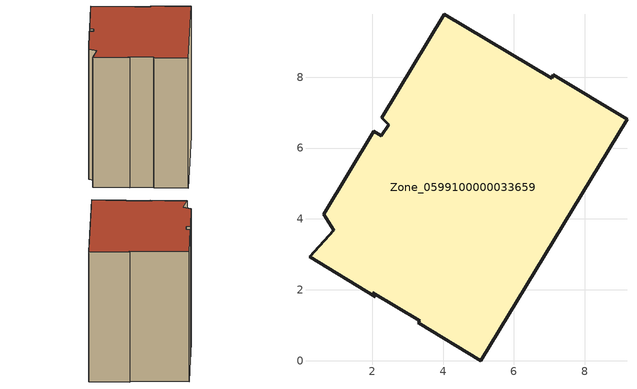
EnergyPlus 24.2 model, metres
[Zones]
Zone_0599100000033659
 floor ground (C_G): 5.06,0 3.3,1.07 3.34,1.12 2.02,1.92 2.09,1.8 0.23,2.93 0.92,3.68 0.64,4.13 2.05,6.48 2.26,6.34 2.46,6.66 2.27,6.85 4.03,9.77 7.07,7.96 7.11,8.07 9.19,6.8 z0
 wall outside (C_F): 2.05,6.48 0.64,4.13 0.92,3.68 0.23,2.93 2.09,1.8 2.02,1.92 3.34,1.12 3.3,1.07 5.06,0 9.19,6.8 7.11,8.07 7.07,7.96 4.03,9.77 2.27,6.85 2.46,6.66 2.26,6.34 2.05,6.48 z0:8.3
 roof outside (C_R): 0.92,3.68 0.23,2.93 2.09,1.8 2.02,1.92 3.34,1.12 3.3,1.07 5.06,0 9.19,6.8 7.11,8.07 7.07,7.96 4.03,9.77 2.27,6.85 2.46,6.66 2.26,6.34 2.05,6.48 0.64,4.13 z8.3
[BUILDING]
Pand.0599100000033659: North Axis=0; Terrain=City; Loads Convergence Tolerance Value=0.04; Temperature Convergence Tolerance Value=0.4; Solar Distribution=FullExterior; Maximum Number of Warmup Days=25; Minimum Number of Warmup Days=1
[Site:Location]
Rotterdam.The.Hague.AP_ZH_NLD Design_Conditions: Latitude=51.96; Longitude=4.45; Time Zone=1; Elevation=-4.5
[SITE:GROUNDTEMPERATURE:BUILDINGSURFACE]
18, 18, 18, 18, 18, 18, 18, 18, 18, 18, 18, 18
[MATERIAL] Thermal Absorptance=0.9; Solar Absorptance=0.7; Visible Absorptance=0.7
Name | Roughness | Thickness | Conductivity | Density | Specific Heat
G.TC.1946-1964 | MediumSmooth | 0.15 | 1 | 540 | 1210
F.TC.1946-1964 | Rough | 0.3 | 0.857143 | 1920 | 840
R.TC.1946-1964 | MediumRough | 0.2 | 0.235294 | 1500 | 1000
[CONSTRUCTION]
C_G: G.TC.1946-1964
C_F: F.TC.1946-1964
C_R: R.TC.1946-1964
[ZONE]
Zone_0599100000033659: Type=1; Multiplier=1; Ceiling Height=Autocalculate; Volume=Autocalculate; Floor Area=autocalculate; Part of Total Floor Area=Yes
[ZONEINFILTRATION:DESIGNFLOWRATE]
Infil_Zone_0599100000033659: Zone or ZoneList or Space or SpaceList=Zone_0599100000033659; Schedule=AlwaysOn; Design Flow Rate Calculation Method=Flow/Area; Flow Rate per Floor Area=0.003; Constant Term Coefficient=1; Temperature Term Coefficient=0; Velocity Term Coefficient=0; Velocity Squared Term Coefficient=0
[HVACTEMPLATE:ZONE:IDEALLOADSAIRSYSTEM]
Zone_0599100000033659: Maximum Heating Supply Air Temperature=50; Minimum Cooling Supply Air Temperature=13; Maximum Heating Supply Air Humidity Ratio=0.0156; Minimum Cooling Supply Air Humidity Ratio=0.0077; Heating Limit=NoLimit; Cooling Limit=NoLimit; Dehumidification Control Type=ConstantSensibleHeatRatio; Cooling Sensible Heat Ratio=0.7; Dehumidification Setpoint=60; Humidification Control Type=None; Humidification Setpoint=30; Outdoor Air Method=None; Outdoor Air Flow Rate per Person=0.00944; Outdoor Air Flow Rate per Zone Floor Area=0; Outdoor Air Flow Rate per Zone=0; Demand Controlled Ventilation Type=None; Outdoor Air Economizer Type=NoEconomizer; Heat Recovery Type=None; Sensible Heat Recovery Effectiveness=0.7; Latent Heat Recovery Effectiveness=0.65
[ZONECONTROL:THERMOSTAT]
ThermostatControl_Zone_0599100000033659: Zone or ZoneList=Zone_0599100000033659; Control Type Schedule=DualSetpointControlType; Control 1=Thermostat_Zone_0599100000033659; Temperature Difference Between Cutout And Setpoint=0
[THERMOSTATSETPOINT:DUALSETPOINT]
Thermostat_Zone_0599100000033659: Heating Setpoint Temperature Schedule=HeatingSetpoint_Zone_0599100000033659; Cooling Setpoint Temperature Schedule=CoolingSetpoint_Zone_0599100000033659
[SCHEDULE:COMPACT]
HeatingSetpoint_Zone_0599100000033659: Through: 12/31, For: AllDays, Until: 24:00, 21
CoolingSetpoint_Zone_0599100000033659: Through: 12/31, For: AllDays, Until: 24:00, 24
DualSetpointControlType: Through: 12/31, For: AllDays, Until: 24:00, 4
AlwaysOn: Through: 12/31, For: AllDays, Until: 24:00, 1
